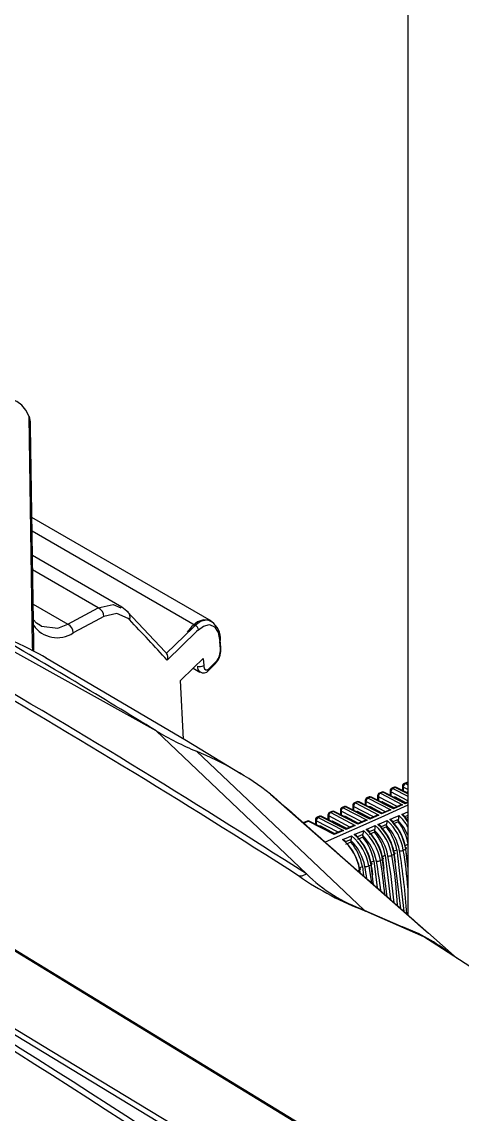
# Model space of a CAD drawing. Extents: x 6 to 134, y 1 to 99.
# Drawn here: x 97.516 to 99.149, y 15.47 to 19.52 of the extents above; entities that cross this region are included whole.
import ezdxf

# ---------------------------------------------------------------- set-up
doc = ezdxf.new("R2010")
doc.units = 0
doc.header["$MEASUREMENT"] = 0
doc.layers.add('OBJECT', color=7, linetype='CONTINUOUS')

msp = doc.modelspace()

# ---------------------------------------------------------------- linework, layer by layer
at = {"layer": 'OBJECT'}
for p, q in [((98.9478, 22.0449), (98.9478, 16.2081)), ((97.5553, 17.208), (97.5423, 18.0559)), ((97.5597, 17.2143), (97.5474, 18.0191)), ((98.2192, 17.2973), (97.5525, 17.6822)), ((98.1588, 17.2815), (97.5533, 17.631)), ((97.8871, 17.3493), (97.5547, 17.5412)), ((97.7993, 17.347), (97.5555, 17.4878)), ((97.5574, 17.3607), (97.6861, 17.2864)), ((97.6861, 17.2864), (97.7993, 17.347)), ((97.9064, 17.3337), (98.0474, 17.1835)), ((98.0139, 16.8907), (97.3779, 17.2441)), ((97.5605, 17.1851), (97.5599, 17.2145)), ((98.2523, 17.1948), (98.2502, 17.2222)), ((98.2534, 17.1999), (98.2515, 17.2273)), ((98.2523, 17.2274), (98.2523, 17.2268)), ((97.556, 17.1871), (97.5553, 17.208)), ((98.2539, 17.1931), (98.2541, 17.1992)), ((98.1886, 17.159), (98.1903, 17.1337)), ((98.2081, 17.1148), (98.2334, 17.1395)), ((98.1516, 17.1229), (98.1765, 17.1085)), ((98.1158, 16.8606), (98.1046, 17.0771)), ((98.0139, 16.8907), (98.5712, 16.3603)), ((98.1634, 16.8151), (98.7863, 16.2263)), ((98.9478, 16.701), (98.9344, 16.6958)), ((98.9385, 16.6953), (98.9478, 16.6989)), ((98.9385, 16.6953), (98.9478, 16.6904)), ((98.4384, 16.6563), (98.4465, 16.6494)), ((98.4384, 16.6563), (99.024, 16.141)), ((98.8357, 16.6507), (98.8357, 16.6336)), ((98.9082, 16.6101), (98.8386, 16.6467)), ((98.8386, 16.6467), (98.8386, 16.6321)), ((98.851, 16.6635), (98.8421, 16.66)), ((98.8551, 16.6629), (98.8462, 16.6595)), ((98.8462, 16.6595), (98.9282, 16.6165)), ((98.938, 16.6208), (98.8551, 16.6629)), ((98.9378, 16.6231), (98.8591, 16.6631)), ((98.8819, 16.6686), (98.8819, 16.6515)), ((98.9478, 16.6315), (98.8847, 16.6646)), ((98.8847, 16.6646), (98.8847, 16.65)), ((98.8971, 16.6814), (98.8882, 16.6779)), ((98.9012, 16.6809), (98.8923, 16.6774)), ((98.8923, 16.6774), (98.9478, 16.6483)), ((98.9478, 16.6572), (98.9012, 16.6809)), ((98.9478, 16.6594), (98.9053, 16.681)), ((98.928, 16.6865), (98.928, 16.6694)), ((98.9478, 16.6736), (98.9309, 16.6824)), ((98.9309, 16.6824), (98.9309, 16.668)), ((98.9436, 16.6628), (98.9421, 16.6622)), ((98.9477, 16.6623), (98.9445, 16.661)), ((98.9478, 16.6622), (98.9477, 16.6623)), ((98.7124, 16.6097), (98.7037, 16.6064)), ((98.7165, 16.6092), (98.7078, 16.6058)), ((98.8065, 16.5635), (98.7165, 16.6092)), ((98.8063, 16.5658), (98.7206, 16.6093)), ((98.7435, 16.6149), (98.7435, 16.5977)), ((98.8205, 16.572), (98.7463, 16.6109)), ((98.7463, 16.6109), (98.7463, 16.5963)), ((98.7586, 16.6277), (98.7498, 16.6243)), ((98.7627, 16.6271), (98.7539, 16.6237)), ((98.7539, 16.6237), (98.8405, 16.5783)), ((98.8503, 16.5826), (98.7627, 16.6271)), ((98.8502, 16.5849), (98.7667, 16.6272)), ((98.7896, 16.6328), (98.7896, 16.6156)), ((98.8644, 16.5911), (98.7925, 16.6288)), ((98.7925, 16.6288), (98.7925, 16.6142)), ((98.8048, 16.6456), (98.796, 16.6421)), ((98.8089, 16.645), (98.8001, 16.6416)), ((98.8001, 16.6416), (98.8843, 16.5974)), ((98.8052, 16.6091), (98.8036, 16.6085)), ((98.8093, 16.6086), (98.8059, 16.6073)), ((98.8942, 16.6017), (98.8089, 16.645)), ((98.8526, 16.5859), (98.8093, 16.6086)), ((98.894, 16.604), (98.8129, 16.6452)), ((98.8513, 16.627), (98.8498, 16.6264)), ((98.8554, 16.6265), (98.8521, 16.6252)), ((98.8964, 16.605), (98.8554, 16.6265)), ((98.9194, 16.615), (98.894, 16.604)), ((98.9282, 16.6165), (98.8942, 16.6017)), ((98.8975, 16.6449), (98.8959, 16.6443)), ((98.9015, 16.6444), (98.8983, 16.6431)), ((98.9402, 16.6241), (98.9015, 16.6444)), ((98.9478, 16.6274), (98.9378, 16.6231)), ((98.9478, 16.6251), (98.938, 16.6208)), ((98.6201, 16.5739), (98.6114, 16.5706)), ((98.6242, 16.5734), (98.6155, 16.5701)), ((98.6155, 16.5701), (98.709, 16.5211)), ((98.7188, 16.5253), (98.6242, 16.5734)), ((98.7186, 16.5276), (98.6282, 16.5735)), ((98.6512, 16.5792), (98.6512, 16.5619)), ((98.7328, 16.5338), (98.6541, 16.5751)), ((98.6541, 16.5751), (98.6541, 16.5604)), ((98.6662, 16.5918), (98.6576, 16.5885)), ((98.6704, 16.5913), (98.6617, 16.588)), ((98.6617, 16.588), (98.7528, 16.5401)), ((98.7626, 16.5444), (98.6704, 16.5913)), ((98.7625, 16.5467), (98.6744, 16.5914)), ((98.6973, 16.597), (98.6973, 16.5798)), ((98.7767, 16.5529), (98.7002, 16.593)), ((98.7002, 16.593), (98.7002, 16.5783)), ((98.7078, 16.6058), (98.7966, 16.5592)), ((98.7129, 16.5734), (98.7112, 16.5727)), ((98.717, 16.5728), (98.7136, 16.5715)), ((98.7649, 16.5477), (98.717, 16.5728)), ((98.759, 16.5913), (98.7574, 16.5906)), ((98.7631, 16.5907), (98.7598, 16.5894)), ((98.8087, 16.5668), (98.7631, 16.5907)), ((98.8317, 16.5768), (98.8063, 16.5658)), ((98.8405, 16.5783), (98.8065, 16.5635)), ((98.8756, 16.5959), (98.8502, 16.5849)), ((98.8843, 16.5974), (98.8503, 16.5826)), ((98.9309, 16.5763), (98.9411, 16.5633)), ((98.9478, 16.5775), (98.9359, 16.5724)), ((98.936, 16.5707), (98.9478, 16.5552)), ((98.9478, 16.5694), (98.936, 16.5642)), ((98.5739, 16.556), (98.5592, 16.5503)), ((98.5609, 16.5489), (98.578, 16.5555)), ((98.675, 16.5063), (98.578, 16.5555)), ((98.6748, 16.5085), (98.582, 16.5556)), ((98.6051, 16.5613), (98.6051, 16.5439)), ((98.689, 16.5147), (98.6079, 16.5572)), ((98.6079, 16.5572), (98.6079, 16.5425)), ((98.6206, 16.5376), (98.6189, 16.5369)), ((98.6247, 16.5371), (98.6212, 16.5357)), ((98.6772, 16.5095), (98.6247, 16.5371)), ((98.6668, 16.5555), (98.6651, 16.5548)), ((98.6709, 16.555), (98.6674, 16.5536)), ((98.721, 16.5286), (98.6709, 16.555)), ((98.744, 16.5387), (98.7186, 16.5276)), ((98.7528, 16.5401), (98.7188, 16.5253)), ((98.7879, 16.5578), (98.7625, 16.5467)), ((98.7966, 16.5592), (98.7626, 16.5444)), ((98.8251, 16.5252), (98.8044, 16.5164)), ((98.869, 16.544), (98.8482, 16.5351)), ((98.8683, 16.5348), (98.8484, 16.5261)), ((98.8683, 16.5399), (98.8683, 16.5348)), ((98.9129, 16.5627), (98.8921, 16.5538)), ((98.9122, 16.5538), (98.8922, 16.5451)), ((98.9122, 16.5584), (98.9122, 16.5538)), ((98.7002, 16.5196), (98.6748, 16.5085)), ((98.709, 16.5211), (98.675, 16.5063)), ((98.7373, 16.4877), (98.7168, 16.4789)), ((98.7812, 16.5065), (98.7606, 16.4976)), ((98.7806, 16.4966), (98.7607, 16.4879)), ((98.7806, 16.5028), (98.7806, 16.4966)), ((98.8245, 16.5157), (98.8045, 16.507)), ((98.8245, 16.5213), (98.8245, 16.5157)), ((98.7368, 16.4775), (98.7168, 16.4688)), ((98.7368, 16.4841), (98.7368, 16.4775)), ((98.8946, 16.4442), (98.9065, 16.45)), ((98.9065, 16.45), (98.9328, 16.2213)), ((98.931, 16.4487), (98.9397, 16.4527)), ((98.9371, 16.4649), (98.9478, 16.4701)), ((98.9478, 16.3852), (98.9397, 16.4527)), ((98.8096, 16.403), (98.8216, 16.4088)), ((98.8216, 16.4088), (98.8335, 16.3087)), ((98.8457, 16.4099), (98.8543, 16.4138)), ((98.8521, 16.4236), (98.864, 16.4294)), ((98.8712, 16.2755), (98.8543, 16.4138)), ((98.864, 16.4294), (98.8833, 16.2648)), ((98.8883, 16.4293), (98.897, 16.4332)), ((98.9215, 16.2313), (98.897, 16.4332)), ((98.7618, 16.3718), (98.7688, 16.3749)), ((98.7671, 16.3825), (98.7791, 16.3883)), ((98.7701, 16.3644), (98.7688, 16.3749)), ((98.7791, 16.3883), (98.7834, 16.3528)), ((98.803, 16.3904), (98.8116, 16.3944)), ((98.8208, 16.3199), (98.8116, 16.3944)), ((98.5712, 16.3603), (98.5712, 16.3603)), ((99.1313, 16.0467), (99.022, 16.1428)), ((100.1764, 14.1361), (97.1708, 15.9553))]:
    msp.add_line(p, q, dxfattribs=at)
at = {"layer": 'OBJECT', "flags": 128}
for points in [[(97.5423, 18.0559), (97.5309, 18.0793), (97.5157, 18.098), (97.497, 18.1117), (97.4752, 18.1201), (97.4509, 18.1229), (97.4247, 18.12), (97.3971, 18.1116), (97.3689, 18.0978)], [(97.5423, 18.0559), (97.5467, 18.0366), (97.5469, 18.0191)], [(97.7993, 17.347), (97.8544, 17.3596), (97.8832, 17.3467)], [(97.9108, 17.3297), (97.8867, 17.3495), (97.8838, 17.3505)], [(97.5821, 17.2831), (97.5699, 17.2899), (97.5583, 17.302)], [(97.8198, 17.3143), (97.7878, 17.2971), (97.7065, 17.2538)], [(97.9147, 17.3031), (97.9105, 17.3073), (97.8684, 17.3262), (97.8198, 17.3143)], [(98.22, 17.2953), (98.2137, 17.3), (98.19, 17.303), (98.1675, 17.2948), (98.1448, 17.2764), (98.1291, 17.2572)], [(98.2197, 17.2951), (98.2045, 17.302), (98.179, 17.296), (98.1588, 17.2815)], [(97.5814, 17.2848), (97.5882, 17.2786), (97.6488, 17.2721), (97.6861, 17.2864)], [(98.0528, 17.1788), (98.1514, 17.2743), (98.1588, 17.2815)], [(98.1716, 17.2658), (98.1642, 17.2586), (98.0553, 17.1532)], [(98.1716, 17.2658), (98.1892, 17.2792), (98.2116, 17.2849), (98.2303, 17.2765), (98.2437, 17.2549), (98.2502, 17.2222)], [(98.0474, 17.1835), (98.0525, 17.1792), (98.0528, 17.1788)], [(98.3297, 16.7296), (98.1266, 16.8542), (97.6038, 17.1615)], [(98.1046, 17.0771), (98.1526, 17.1239), (98.1886, 17.159)], [(98.1903, 17.1337), (98.191, 17.1279), (98.1938, 17.1209), (98.1984, 17.1173), (98.2042, 17.1176), (98.2105, 17.1219)], [(98.2105, 17.1219), (98.2257, 17.1369), (98.2358, 17.1467)], [(98.9478, 16.6149), (98.8472, 16.5695), (98.6412, 16.478)], [(98.8809, 16.5621), (98.895, 16.5681), (98.915, 16.5765)], [(98.9249, 16.5807), (98.9389, 16.5866), (98.9478, 16.5904)], [(98.793, 16.5249), (98.8071, 16.5309), (98.8271, 16.5393)], [(98.8245, 16.5213), (98.8249, 16.5246), (98.8251, 16.5252)], [(98.837, 16.5435), (98.851, 16.5495), (98.8711, 16.558)], [(98.8683, 16.5399), (98.8688, 16.5432), (98.869, 16.544)], [(98.9122, 16.5584), (98.9126, 16.5618), (98.9129, 16.5627)], [(98.9478, 16.5038), (98.9325, 16.5329), (98.9122, 16.5584)], [(98.7051, 16.4875), (98.7192, 16.4935), (98.7392, 16.502)], [(98.7368, 16.4841), (98.7372, 16.4873), (98.7373, 16.4877)], [(98.7491, 16.5062), (98.7631, 16.5122), (98.7831, 16.5207)], [(98.7806, 16.5028), (98.7811, 16.506), (98.7812, 16.5065)], [(98.9395, 16.4588), (98.9407, 16.4583), (98.9415, 16.4577), (98.9421, 16.4569), (98.9423, 16.4561), (98.9421, 16.4552), (98.9416, 16.4544), (98.9408, 16.4535), (98.9397, 16.4527)], [(98.8541, 16.4199), (98.8553, 16.4194), (98.8562, 16.4188), (98.8567, 16.418), (98.8569, 16.4172), (98.8567, 16.4163), (98.8562, 16.4155), (98.8554, 16.4146), (98.8543, 16.4138)], [(98.8968, 16.4394), (98.898, 16.4388), (98.8989, 16.4382), (98.8994, 16.4375), (98.8996, 16.4367), (98.8994, 16.4358), (98.8989, 16.4349), (98.8981, 16.434), (98.897, 16.4332)], [(98.7687, 16.381), (98.7698, 16.3805), (98.7707, 16.3799), (98.7712, 16.3791), (98.7714, 16.3783), (98.7713, 16.3775), (98.7708, 16.3766), (98.7699, 16.3758), (98.7688, 16.3749)], [(98.803, 16.3904), (98.8059, 16.3728), (98.8129, 16.3268)], [(98.8114, 16.4004), (98.8126, 16.3999), (98.8134, 16.3993), (98.814, 16.3986), (98.8142, 16.3978), (98.814, 16.3969), (98.8135, 16.396), (98.8127, 16.3952), (98.8116, 16.3944)], [(98.5427, 16.3533), (98.5562, 16.3536), (98.5712, 16.3603)], [(98.7863, 16.2263), (98.7863, 16.2263), (98.928, 16.1637)], [(99.0558, 16.0957), (99.0076, 16.1271), (98.791, 16.2227)], [(100.419, 14.2878), (100.3978, 14.3007), (100.3131, 14.3523), (99.9745, 14.5587), (98.6198, 15.3846), (97.4245, 16.1133)], [(100.426, 14.2882), (99.6452, 14.7642), (97.4314, 16.1138)], [(97.1812, 15.9729), (97.2024, 15.96), (97.2874, 15.9086), (97.6273, 15.7028), (98.987, 14.8799), (100.1867, 14.1537)]]:
    msp.add_lwpolyline(points, dxfattribs=at)
at = {"layer": 'OBJECT'}
for centre, radius, start, end in [((97.7841, 17.3147), 0.0357, 359.2676, 64.8195), ((97.8933, 17.3137), 0.0239, 333.6427, 56.7633), ((83.6766, 3.8207), 19.6087, 42.83781, 43.4384), ((98.1763, 17.233), 0.0761, 355.2903, 54.9747), ((97.6476, 17.3444), 0.1081, 214.5809, 303.0429), ((97.6707, 17.2541), 0.0358, 359.5151, 64.5708), ((98.1523, 17.263), 0.0195, 8.1693, 70.5943), ((85.0178, -4.1844), 24.76, 58.33972, 59.9691), ((97.0153, 16.1411), 1.1785, 60.0266, 70.4603), ((97.5521, 17.2149), 0.00759, 294.7753, 355.9044), ((98.2465, 17.2267), 0.00587, 310.1544, 0.4523), ((98.0274, 17.1634), 0.0297, 339.7392, 31.1362), ((98.1803, 17.1909), 0.0736, 315.958, 1.686), ((98.1856, 17.1908), 0.0668, 318.6821, 3.4191), ((98.2488, 17.1991), 0.00556, 308.9824, 8.8479), ((80.4916, -11.8452), 33.4812, 57.3749, 60.00455), ((80.8601, -11.2173), 32.7751, 57.29024, 59.97637), ((98.1763, 17.1525), 0.0235, 246.1654, 306.5853), ((98.227, 17.1456), 0.00881, 316.0618, 7.0175), ((98.1906, 17.1286), 0.024, 174.1687, 234.4934), ((98.1892, 17.1293), 0.0238, 238.2725, 322.3888), ((98.2017, 17.1209), 0.00881, 316.078, 7.079), ((98.6336, 17.9315), 1.2113, 239.2298, 247.16), ((97.7224, 15.7339), 1.1677, 52.1797, 67.8095), ((70.2925, -27.3023), 50.8822, 54.45021, 60.03196), ((70.6147, -26.7995), 50.306, 54.41676, 60.06412), ((98.938, 16.6865), 0.01, 111.1945, 180), ((98.9451, 16.6827), 0.0143, 117.7201, 180.9235), ((98.9359, 16.6913), 0.00472, 56.7772, 108.793), ((375.3487, 330.3784), 418.45, 228.567217, 228.673217), ((98.8457, 16.6507), 0.01, 111.1945, 180), ((98.8407, 16.6512), 0.00496, 185.3506, 245.3028), ((98.8528, 16.6469), 0.0143, 117.7212, 180.926), ((98.8436, 16.6556), 0.00472, 56.7759, 108.7944), ((98.8546, 16.6541), 0.01, 63.0658, 111.1945), ((98.8525, 16.659), 0.00472, 56.7759, 108.7944), ((98.8572, 16.6588), 0.00462, 65.6466, 117.5085), ((98.8919, 16.6686), 0.01, 111.1945, 180), ((98.8868, 16.6691), 0.00496, 185.3428, 245.3032), ((98.899, 16.6648), 0.0143, 117.7211, 180.9225), ((98.8898, 16.6735), 0.00472, 56.7757, 108.7926), ((98.9007, 16.672), 0.01, 63.0658, 111.1945), ((98.8987, 16.6769), 0.00472, 56.7759, 108.7944), ((98.9034, 16.6768), 0.00462, 65.6426, 117.5159), ((98.9329, 16.687), 0.00496, 185.3403, 245.3085), ((98.7073, 16.597), 0.01, 111.1945, 180), ((98.7052, 16.6019), 0.00472, 56.7758, 108.7958), ((98.716, 16.6004), 0.01, 63.0658, 111.1945), ((98.7139, 16.6053), 0.00472, 56.7779, 108.7956), ((98.7187, 16.6051), 0.00462, 65.6456, 117.5166), ((98.7535, 16.6149), 0.01, 111.1945, 180), ((98.7484, 16.6154), 0.00496, 185.3403, 245.3085), ((98.7606, 16.6111), 0.0143, 117.7207, 180.9229), ((98.7514, 16.6198), 0.00472, 56.7732, 108.797), ((98.7622, 16.6183), 0.01, 63.0658, 111.1945), ((98.7601, 16.6232), 0.00472, 56.7779, 108.7956), ((98.7648, 16.623), 0.00462, 65.6466, 117.5085), ((98.7996, 16.6328), 0.01, 111.1945, 180), ((98.7945, 16.6333), 0.00496, 185.3395, 245.3066), ((98.8067, 16.629), 0.0143, 117.7187, 180.9248), ((98.7975, 16.6377), 0.00472, 56.7737, 108.7945), ((98.8084, 16.6362), 0.01, 63.0658, 111.1945), ((98.8063, 16.6411), 0.00472, 56.773, 108.8005), ((98.811, 16.6409), 0.00462, 65.6466, 117.5085), ((98.6151, 16.5613), 0.01, 111.1945, 180), ((98.6222, 16.5574), 0.0143, 117.7248, 180.9229), ((98.613, 16.5661), 0.00472, 56.7842, 108.7945), ((98.6237, 16.5646), 0.01, 63.0658, 111.1945), ((98.6216, 16.5695), 0.00472, 56.7743, 108.7992), ((98.6263, 16.5693), 0.00462, 65.6405, 117.5217), ((98.6612, 16.5792), 0.01, 111.1945, 180), ((98.6561, 16.5796), 0.00496, 185.3498, 245.3009), ((98.6683, 16.5753), 0.0143, 117.7223, 180.9254), ((98.6591, 16.584), 0.00472, 56.7779, 108.7956), ((98.6699, 16.5825), 0.01, 63.0658, 111.1945), ((98.6678, 16.5874), 0.00472, 56.7759, 108.7944), ((98.6725, 16.5872), 0.00462, 65.6405, 117.5217), ((98.7023, 16.5975), 0.00496, 185.3451, 245.301), ((98.7144, 16.5932), 0.0143, 117.7222, 180.9219), ((98.868, 16.5766), 0.047, 342.6854, 359.8573), ((98.8098, 16.4602), 0.1568, 28.3637, 47.8515), ((98.8427, 16.4891), 0.1231, 31.37, 48.0993), ((98.9219, 16.5653), 0.0157, 27.1361, 79.1386), ((98.9329, 16.5808), 0.00496, 185.3403, 245.3085), ((98.5775, 16.5467), 0.01, 63.0658, 111.1945), ((98.5754, 16.5516), 0.00472, 56.7743, 108.7992), ((98.5801, 16.5514), 0.00462, 65.6476, 117.5146), ((98.61, 16.5617), 0.00496, 185.3403, 245.3085), ((98.6656, 16.3822), 0.1913, 9.4982, 48.24), ((98.7907, 16.5099), 0.0152, 25.268, 81.2651), ((98.7782, 16.5391), 0.0489, 343.5419, 0.3302), ((98.7008, 16.397), 0.1903, 9.7657, 48.4251), ((98.7079, 16.4018), 0.1917, 9.4242, 47.6693), ((98.8345, 16.5284), 0.0153, 25.8719, 80.5788), ((98.7175, 16.4067), 0.1823, 10.3098, 44.1212), ((98.7401, 16.4142), 0.1795, 10.4434, 44.4455), ((98.7136, 16.4141), 0.1962, 10.5405, 37.952), ((98.8231, 16.5579), 0.0479, 343.1153, 0.0971), ((98.7433, 16.4168), 0.1904, 9.665, 47.8632), ((98.7502, 16.4215), 0.1921, 9.3488, 47.0895), ((98.8782, 16.5469), 0.0155, 26.4909, 79.8729), ((98.7602, 16.4266), 0.1822, 10.1871, 43.5757), ((98.7564, 16.4352), 0.1958, 10.4284, 37.287), ((98.5811, 16.3431), 0.1904, 9.6386, 49.3591), ((98.7032, 16.4728), 0.0148, 24.0154, 82.6762), ((98.6878, 16.5014), 0.0514, 344.4807, 0.6863), ((98.616, 16.3576), 0.1898, 9.954, 49.53), ((98.6234, 16.3626), 0.1908, 9.5693, 48.8033), ((98.747, 16.4914), 0.015, 24.6342, 81.9787), ((98.6322, 16.3671), 0.1823, 10.5419, 45.1897), ((98.6549, 16.3746), 0.1795, 10.6707, 45.559), ((98.6283, 16.3721), 0.1968, 10.7499, 39.2476), ((98.7332, 16.5202), 0.0499, 343.9886, 0.5371), ((98.6584, 16.3773), 0.1901, 9.8616, 48.9809), ((98.6748, 16.3869), 0.1823, 10.4281, 44.6591), ((98.6975, 16.3944), 0.1796, 10.5579, 45.0076), ((98.6709, 16.3931), 0.1965, 10.6477, 38.6051), ((98.5896, 16.3473), 0.1823, 10.6512, 45.7134), ((98.6123, 16.3548), 0.1795, 10.7818, 46.1003), ((98.5864, 16.3515), 0.1962, 10.7896, 39.9378), ((98.9214, 16.4651), 0.019, 255.6488, 300.2481), ((97.7092, 16.2318), 1.2409, 3.533, 10.0689), ((98.836, 16.4264), 0.0192, 256.0982, 300.2769), ((97.6501, 16.1903), 1.2156, 4.3974, 10.404), ((98.8787, 16.4458), 0.0191, 255.8772, 300.2582), ((97.4444, 16.1751), 1.4662, 2.6254, 9.985), ((98.7932, 16.4071), 0.0193, 256.3244, 300.2897), ((99.1836, 17.2711), 1.1194, 235.0721, 249.4709), ((98.9856, 16.7858), 0.5939, 225.7507, 250.3958), ((98.8136, 16.2577), 0.0416, 229.0055, 237.0663), ((98.7219, 15.5916), 0.6081, 50.9473, 70.1918), ((81.9274, -10.6046), 31.7222, 51.58317, 57.31949)]:
    msp.add_arc(centre, radius, start, end, dxfattribs=at)
for centre, major_axis, ratio, start_param, end_param in [((98.9481, 16.6538), (-0.00492, 0.00878), 0.569277, 5.564272, 6.202582), ((98.8097, 16.6002), (-0.00492, 0.00878), 0.569277, 5.564272, 6.202582), ((98.8558, 16.6181), (-0.00492, 0.00878), 0.569277, 5.564272, 6.202582), ((98.902, 16.6359), (-0.00492, 0.00878), 0.569277, 5.564272, 6.202582), ((98.9277, 16.6077), (0.014, -0.0005), 0.628267, 1.558596, 2.22252), ((98.9375, 16.612), (0.0003, 0.011), 0.034338, 5.635442, 6.267004), ((98.7174, 16.5644), (-0.00492, 0.00878), 0.569277, 5.564272, 6.202582), ((98.7636, 16.5823), (-0.00492, 0.00878), 0.569277, 5.564272, 6.202582), ((98.806, 16.5547), (0.0003, 0.011), 0.034338, 5.635442, 6.267004), ((98.84, 16.5695), (0.014, -0.0005), 0.628267, 1.558596, 2.22252), ((98.8498, 16.5738), (0.0003, 0.011), 0.034338, 5.635442, 6.267004), ((98.8838, 16.5886), (0.014, -0.0005), 0.628267, 1.558596, 2.22252), ((98.8937, 16.5929), (0.0003, 0.011), 0.034338, 5.635442, 6.267004), ((98.6251, 16.5286), (-0.00492, 0.00878), 0.569277, 5.564272, 6.202582), ((98.6713, 16.5465), (-0.00492, 0.00878), 0.569277, 5.564272, 6.202582), ((98.7183, 16.5165), (0.0003, 0.011), 0.034338, 5.635442, 6.267004), ((98.7523, 16.5313), (0.014, -0.0005), 0.628267, 1.558596, 2.22252), ((98.7621, 16.5356), (0.0003, 0.011), 0.034338, 5.635442, 6.267004), ((98.7961, 16.5504), (0.014, -0.0005), 0.628267, 1.558596, 2.22252), ((98.6745, 16.4974), (0.0003, 0.011), 0.034338, 5.635442, 6.267004), ((98.7085, 16.5123), (0.014, -0.0005), 0.628267, 1.558596, 2.22252), ((97.3751, 16.9554), (-1.1181, 1.9031), 0.582398, 4.004312, 4.127029), ((97.4263, 16.9833), (-1.0879, 1.9175), 0.572321, 4.118714, 4.135255), ((97.2875, 16.9048), (-1.1214, 1.9087), 0.582398, 4.076801, 4.133782), ((97.3386, 16.9327), (-1.0911, 1.9232), 0.572321, 4.122025, 4.142021), ((97.3313, 16.9301), (-1.1197, 1.9059), 0.582398, 4.039887, 4.13041), ((97.3824, 16.958), (-1.0895, 1.9203), 0.572321, 4.120512, 4.138642), ((97.2509, 16.8821), (-1.0943, 1.9288), 0.572321, 4.139942, 4.148755), ((97.2436, 16.8795), (-1.123, 1.9115), 0.582398, 4.113622, 4.137147), ((97.2947, 16.9074), (-1.0927, 1.926), 0.572321, 4.123176, 4.145392)]:
    msp.add_ellipse(centre, major_axis=major_axis, ratio=ratio, start_param=start_param, end_param=end_param, dxfattribs=at)

doc.saveas('drawing.dxf')
